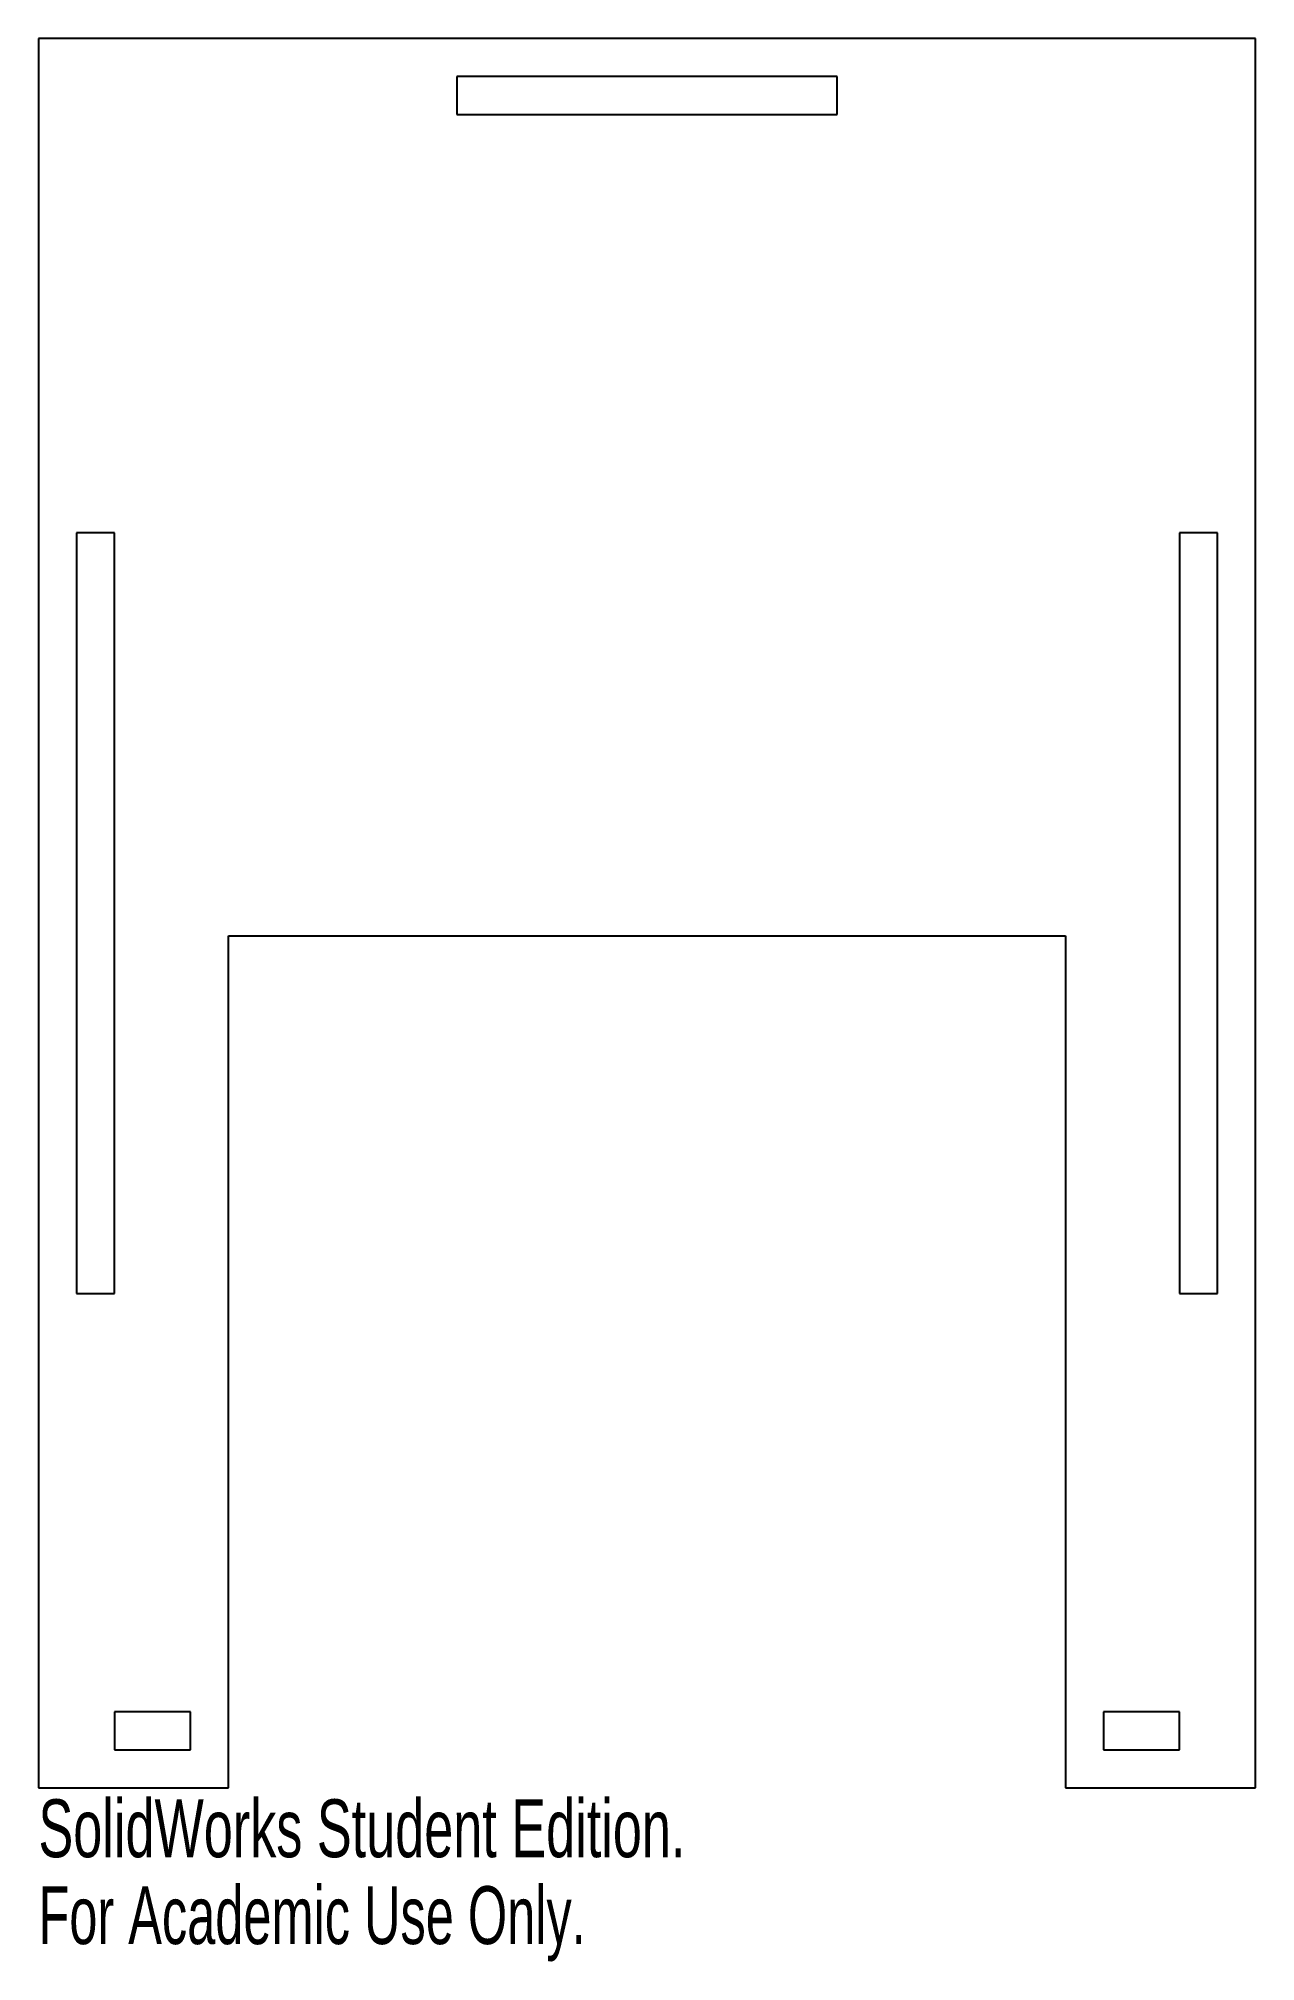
# Model space of a CAD drawing. Extents: x -2 to 2, y -3.45 to 2.88.
import ezdxf
from ezdxf.enums import TextEntityAlignment as Align

# ---------------------------------------------------------------- set-up
doc = ezdxf.new("R2010")
doc.units = 0
doc.layers.get('0').update_dxf_attribs({"linetype": 'CONTINUOUS'})

msp = doc.modelspace()

# ---------------------------------------------------------------- linework, layer by layer
at = {"color": 7, "linetype": 'CONTINUOUS'}
for p, q in [((2, 2.875), (-2, 2.875)), ((-2, 2.875), (-2, -2.875)), ((2, -2.875), (2, 2.875)), ((0.625, 2.75), (-0.625, 2.75)), ((-0.625, 2.75), (-0.625, 2.625)), ((0.625, 2.625), (0.625, 2.75)), ((-0.625, 2.625), (0.625, 2.625)), ((-1.875, 1.25), (-1.875, -1.25)), ((-1.75, 1.25), (-1.875, 1.25)), ((-1.75, -1.25), (-1.75, 1.25)), ((1.875, 1.25), (1.75, 1.25)), ((1.75, 1.25), (1.75, -1.25)), ((1.875, -1.25), (1.875, 1.25)), ((-1.375, -0.075), (1.375, -0.075)), ((-1.375, -2.875), (-1.375, -0.075)), ((1.375, -0.075), (1.375, -2.875)), ((-1.875, -1.25), (-1.75, -1.25)), ((1.75, -1.25), (1.875, -1.25)), ((-1.5, -2.625), (-1.75, -2.625)), ((-1.75, -2.625), (-1.75, -2.75)), ((-1.5, -2.75), (-1.5, -2.625)), ((1.5, -2.625), (1.5, -2.75)), ((1.75, -2.625), (1.5, -2.625)), ((1.75, -2.75), (1.75, -2.625)), ((-1.75, -2.75), (-1.5, -2.75)), ((1.5, -2.75), (1.75, -2.75)), ((-2, -2.875), (-1.375, -2.875)), ((1.375, -2.875), (2, -2.875))]:
    msp.add_line(p, q, dxfattribs=at)

# ---------------------------------------------------------------- texts
for s, width, p in [('SolidWorks Student Edition.', 0.674074, (-2, -3.1604)), ('For Academic Use Only.', 0.652273, (-2, -3.4459))]:
    msp.add_text(s, height=0.1903, dxfattribs=dict(at, width=width)).set_placement(p, align=Align.BOTTOM_LEFT)

doc.saveas('drawing.dxf')
